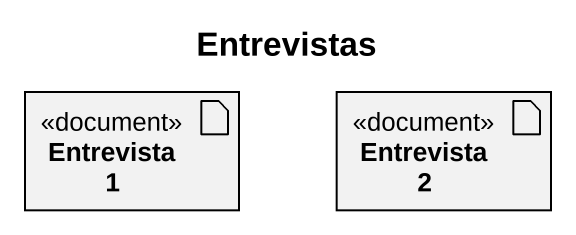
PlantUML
@startuml
title Entrevistas
artifact "Entrevista 1" as Entrevista_1 <<document>>
artifact "Entrevista 2" as Entrevista_2 <<document>>
@enduml
